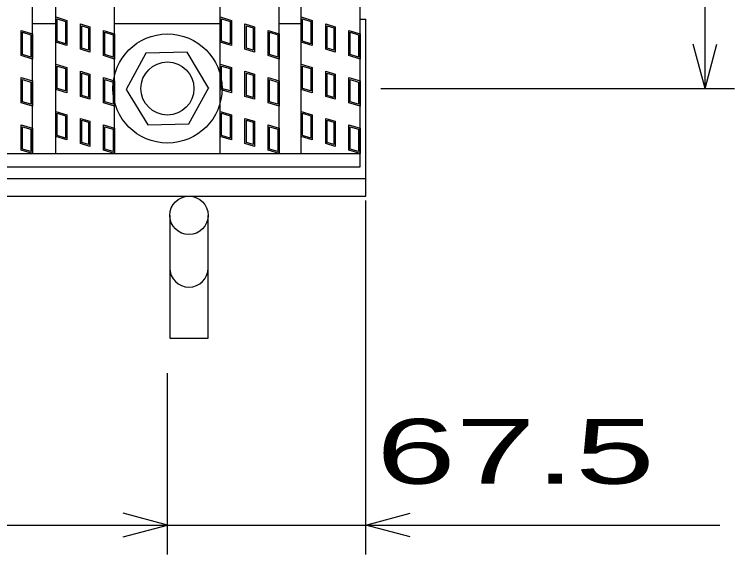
# Model space of a CAD drawing. Units: millimetres, scale not verified. Extents: x -1820 to 1731, y -1282 to 1054.
# Drawn here: x -469.2 to -225, y -328 to -144.9 of the extents above; entities that cross this region are included whole.
import ezdxf
from ezdxf.enums import TextEntityAlignment as Align

# ---------------------------------------------------------------- set-up
doc = ezdxf.new("R2010")
doc.units = ezdxf.units.MM
doc.header["$LTSCALE"] = 10
for name, color, linetype, lineweight in [('16', 3, 'Continuous', 25), ('17', 3, 'Continuous', 25), ('19', 6, 'Continuous', 25), ('22', 2, 'Continuous', 25)]:
    doc.layers.add(name, color=color, linetype=linetype, lineweight=lineweight)
doc.styles.add('ベクトル', font='')
doc.styles.get('ベクトル').set_extended_font_data('ベクトル')

msp = doc.modelspace()

# ---------------------------------------------------------------- linework, layer by layer
at = {"layer": '16'}
for p, q in [((-463.1, -192), (-463.1, 499)), ((-455.2, -192), (-455.2, 499)), ((-435.2, -192), (-435.2, 499)), ((-399.4, -192), (-399.4, 499)), ((-379.4, -192), (-379.4, 499)), ((-372, -192), (-372, 499)), ((-352, -192), (-352, 499)), ((-463.1, -148), (-455.2, -148)), ((-435.2, -148), (-399.4, -148)), ((-379.4, -148), (-371.5, -148)), ((-424.59, -158.05), (-431.3, -170.34)), ((-410.6, -157.71), (-424.59, -158.05)), ((-403.3, -170), (-410.6, -157.71)), ((-431.3, -170.34), (-424, -182.29)), ((-410.01, -181.95), (-403.3, -169.66)), ((-424, -182.29), (-410.01, -181.95)), ((-1348, -192), (-352, -192)), ((-483.1, -192), (-463.1, -192)), ((-455.2, -192), (-435.2, -192)), ((-399.4, -192), (-379.4, -192)), ((-372, -192), (-352, -192)), ((-352, -196.5), (-352, -192)), ((-1348, -196.5), (-352, -196.5))]:
    msp.add_line(p, q, dxfattribs=at)
for radius in [18.5, 9]:
    msp.add_circle((-417.3, -170), radius, dxfattribs=at)
at = {"layer": '17'}
for p, q in [((-455.2, -145.75), (-451.4, -146.89)), ((-455.2, -154.3), (-455.2, -145.75)), ((-454.73, -146.39), (-451.88, -147.24)), ((-454.73, -153.95), (-454.73, -146.39)), ((-399.4, -145.75), (-395.6, -146.89)), ((-399.4, -154.3), (-399.4, -145.75)), ((-398.93, -146.39), (-396.08, -147.24)), ((-398.93, -153.95), (-398.93, -146.39)), ((-372, -145.75), (-368.2, -146.89)), ((-372, -154.3), (-372, -145.75)), ((-371.52, -146.39), (-368.67, -147.24)), ((-371.52, -153.95), (-371.52, -146.39)), ((-451.88, -147.24), (-451.88, -154.8)), ((-451.4, -146.89), (-451.4, -155.44)), ((-446.82, -148.12), (-443.59, -149.08)), ((-446.82, -156.67), (-446.82, -148.12)), ((-446.34, -148.75), (-444.06, -149.44)), ((-446.34, -156.31), (-446.34, -148.75)), ((-396.08, -147.24), (-396.08, -154.8)), ((-395.6, -146.89), (-395.6, -155.44)), ((-391.02, -148.12), (-387.79, -149.08)), ((-391.02, -156.67), (-391.02, -148.12)), ((-390.54, -148.75), (-388.26, -149.44)), ((-390.54, -156.31), (-390.54, -148.75)), ((-368.67, -147.24), (-368.67, -154.8)), ((-368.2, -146.89), (-368.2, -155.44)), ((-363.61, -148.12), (-360.38, -149.08)), ((-363.61, -156.67), (-363.61, -148.12)), ((-363.14, -148.75), (-360.86, -149.44)), ((-363.14, -156.31), (-363.14, -148.75)), ((-466.9, -158.86), (-466.9, -150.31)), ((-466.9, -150.31), (-463.1, -151.45)), ((-466.43, -158.51), (-466.43, -150.95)), ((-466.43, -150.95), (-463.58, -151.8)), ((-444.06, -149.44), (-444.06, -157)), ((-443.59, -149.08), (-443.59, -157.63)), ((-439, -150.31), (-435.2, -151.45)), ((-439, -158.86), (-439, -150.31)), ((-438.53, -150.95), (-435.68, -151.8)), ((-438.53, -158.51), (-438.53, -150.95)), ((-388.26, -149.44), (-388.26, -157)), ((-387.79, -149.08), (-387.79, -157.63)), ((-383.2, -150.31), (-379.4, -151.45)), ((-383.2, -158.86), (-383.2, -150.31)), ((-382.73, -150.95), (-379.88, -151.8)), ((-382.73, -158.51), (-382.73, -150.95)), ((-360.86, -149.44), (-360.86, -157)), ((-360.38, -149.08), (-360.38, -157.63)), ((-355.8, -150.31), (-352, -151.45)), ((-355.8, -158.86), (-355.8, -150.31)), ((-355.32, -150.95), (-352.47, -151.8)), ((-355.32, -158.51), (-355.32, -150.95)), ((-463.58, -151.8), (-463.58, -159.36)), ((-463.1, -151.45), (-463.1, -160)), ((-435.68, -151.8), (-435.68, -159.36)), ((-435.2, -151.45), (-435.2, -160)), ((-379.88, -151.8), (-379.88, -159.36)), ((-379.4, -151.45), (-379.4, -160)), ((-352.47, -151.8), (-352.47, -159.36)), ((-352, -151.45), (-352, -160)), ((-451.4, -155.44), (-455.2, -154.3)), ((-451.88, -154.8), (-454.73, -153.95)), ((-395.6, -155.44), (-399.4, -154.3)), ((-396.08, -154.8), (-398.93, -153.95)), ((-368.2, -155.44), (-372, -154.3)), ((-368.67, -154.8), (-371.52, -153.95)), ((-463.58, -159.36), (-466.43, -158.51)), ((-443.59, -157.63), (-446.82, -156.67)), ((-444.06, -157), (-446.34, -156.31)), ((-435.68, -159.36), (-438.53, -158.51)), ((-387.79, -157.63), (-391.02, -156.67)), ((-388.26, -157), (-390.54, -156.31)), ((-379.88, -159.36), (-382.73, -158.51)), ((-360.38, -157.63), (-363.61, -156.67)), ((-360.86, -157), (-363.14, -156.31)), ((-352.47, -159.36), (-355.32, -158.51)), ((-463.1, -160), (-466.9, -158.86)), ((-435.2, -160), (-439, -158.86)), ((-379.4, -160), (-383.2, -158.86)), ((-352, -160), (-355.8, -158.86)), ((-455.2, -161.75), (-451.4, -162.89)), ((-455.2, -170.3), (-455.2, -161.75)), ((-454.73, -162.39), (-451.88, -163.24)), ((-454.73, -169.95), (-454.73, -162.39)), ((-451.88, -163.24), (-451.88, -170.8)), ((-451.4, -162.89), (-451.4, -171.44)), ((-399.4, -161.75), (-395.6, -162.89)), ((-399.4, -170.3), (-399.4, -161.75)), ((-398.93, -162.39), (-396.08, -163.24)), ((-398.93, -169.95), (-398.93, -162.39)), ((-396.08, -163.24), (-396.08, -170.8)), ((-395.6, -162.89), (-395.6, -171.44)), ((-372, -161.75), (-368.2, -162.89)), ((-372, -170.3), (-372, -161.75)), ((-371.52, -162.39), (-368.67, -163.24)), ((-371.52, -169.95), (-371.52, -162.39)), ((-368.67, -163.24), (-368.67, -170.8)), ((-368.2, -162.89), (-368.2, -171.44)), ((-446.82, -164.12), (-443.59, -165.08)), ((-446.82, -172.67), (-446.82, -164.12)), ((-446.34, -164.75), (-444.06, -165.44)), ((-446.34, -172.31), (-446.34, -164.75)), ((-444.06, -165.44), (-444.06, -173)), ((-443.59, -165.08), (-443.59, -173.63)), ((-391.02, -164.12), (-387.79, -165.08)), ((-391.02, -172.67), (-391.02, -164.12)), ((-390.54, -164.75), (-388.26, -165.44)), ((-390.54, -172.31), (-390.54, -164.75)), ((-388.26, -165.44), (-388.26, -173)), ((-387.79, -165.08), (-387.79, -173.63)), ((-363.61, -164.12), (-360.38, -165.08)), ((-363.61, -172.67), (-363.61, -164.12)), ((-363.14, -164.75), (-360.86, -165.44)), ((-363.14, -172.31), (-363.14, -164.75)), ((-360.86, -165.44), (-360.86, -173)), ((-360.38, -165.08), (-360.38, -173.63)), ((-466.9, -174.86), (-466.9, -166.31)), ((-466.9, -166.31), (-463.1, -167.45)), ((-466.43, -174.51), (-466.43, -166.95)), ((-466.43, -166.95), (-463.58, -167.8)), ((-463.58, -167.8), (-463.58, -175.36)), ((-463.1, -167.45), (-463.1, -176)), ((-439, -166.31), (-435.2, -167.45)), ((-439, -174.86), (-439, -166.31)), ((-438.53, -166.95), (-435.68, -167.8)), ((-438.53, -174.51), (-438.53, -166.95)), ((-435.68, -167.8), (-435.68, -175.36)), ((-435.2, -167.45), (-435.2, -176)), ((-383.2, -166.31), (-379.4, -167.45)), ((-383.2, -174.86), (-383.2, -166.31)), ((-382.73, -166.95), (-379.88, -167.8)), ((-382.73, -174.51), (-382.73, -166.95)), ((-379.88, -167.8), (-379.88, -175.36)), ((-379.4, -167.45), (-379.4, -176)), ((-355.8, -166.31), (-352, -167.45)), ((-355.8, -174.86), (-355.8, -166.31)), ((-355.32, -166.95), (-352.47, -167.8)), ((-355.32, -174.51), (-355.32, -166.95)), ((-352.47, -167.8), (-352.47, -175.36)), ((-352, -167.45), (-352, -176)), ((-451.4, -171.44), (-455.2, -170.3)), ((-451.88, -170.8), (-454.73, -169.95)), ((-395.6, -171.44), (-399.4, -170.3)), ((-396.08, -170.8), (-398.93, -169.95)), ((-368.2, -171.44), (-372, -170.3)), ((-368.67, -170.8), (-371.52, -169.95)), ((-443.59, -173.63), (-446.82, -172.67)), ((-444.06, -173), (-446.34, -172.31)), ((-387.79, -173.63), (-391.02, -172.67)), ((-388.26, -173), (-390.54, -172.31)), ((-360.38, -173.63), (-363.61, -172.67)), ((-360.86, -173), (-363.14, -172.31)), ((-463.1, -176), (-466.9, -174.86)), ((-463.58, -175.36), (-466.43, -174.51)), ((-435.2, -176), (-439, -174.86)), ((-435.68, -175.36), (-438.53, -174.51)), ((-379.4, -176), (-383.2, -174.86)), ((-379.88, -175.36), (-382.73, -174.51)), ((-352, -176), (-355.8, -174.86)), ((-352.47, -175.36), (-355.32, -174.51)), ((-455.2, -177.75), (-451.4, -178.89)), ((-455.2, -186.3), (-455.2, -177.75)), ((-399.4, -177.75), (-395.6, -178.89)), ((-399.4, -186.3), (-399.4, -177.75)), ((-372, -177.75), (-368.2, -178.89)), ((-372, -186.3), (-372, -177.75)), ((-454.73, -178.39), (-451.88, -179.24)), ((-454.73, -185.95), (-454.73, -178.39)), ((-451.88, -179.24), (-451.88, -186.8)), ((-451.4, -178.89), (-451.4, -187.44)), ((-446.82, -180.12), (-443.59, -181.08)), ((-446.82, -188.67), (-446.82, -180.12)), ((-398.93, -178.39), (-396.08, -179.24)), ((-398.93, -185.95), (-398.93, -178.39)), ((-396.08, -179.24), (-396.08, -186.8)), ((-395.6, -178.89), (-395.6, -187.44)), ((-391.02, -180.12), (-387.79, -181.08)), ((-391.02, -188.67), (-391.02, -180.12)), ((-371.52, -178.39), (-368.67, -179.24)), ((-371.52, -185.95), (-371.52, -178.39)), ((-368.67, -179.24), (-368.67, -186.8)), ((-368.2, -178.89), (-368.2, -187.44)), ((-363.61, -180.12), (-360.38, -181.08)), ((-363.61, -188.67), (-363.61, -180.12)), ((-466.9, -190.86), (-466.9, -182.31)), ((-466.9, -182.31), (-463.1, -183.45)), ((-466.43, -190.51), (-466.43, -182.95)), ((-466.43, -182.95), (-463.58, -183.8)), ((-446.34, -180.75), (-444.06, -181.44)), ((-446.34, -188.31), (-446.34, -180.75)), ((-444.06, -181.44), (-444.06, -189)), ((-443.59, -181.08), (-443.59, -189.63)), ((-439, -182.31), (-435.2, -183.45)), ((-439, -190.86), (-439, -182.31)), ((-438.53, -182.95), (-435.68, -183.8)), ((-438.53, -190.51), (-438.53, -182.95)), ((-390.54, -180.75), (-388.26, -181.44)), ((-390.54, -188.31), (-390.54, -180.75)), ((-388.26, -181.44), (-388.26, -189)), ((-387.79, -181.08), (-387.79, -189.63)), ((-383.2, -182.31), (-379.4, -183.45)), ((-383.2, -190.86), (-383.2, -182.31)), ((-382.73, -182.95), (-379.88, -183.8)), ((-382.73, -190.51), (-382.73, -182.95)), ((-363.14, -180.75), (-360.86, -181.44)), ((-363.14, -188.31), (-363.14, -180.75)), ((-360.86, -181.44), (-360.86, -189)), ((-360.38, -181.08), (-360.38, -189.63)), ((-355.8, -182.31), (-352, -183.45)), ((-355.8, -190.86), (-355.8, -182.31)), ((-355.32, -182.95), (-352.47, -183.8)), ((-355.32, -190.51), (-355.32, -182.95)), ((-463.58, -183.8), (-463.58, -191.36)), ((-463.1, -183.45), (-463.1, -192)), ((-435.68, -183.8), (-435.68, -191.36)), ((-435.2, -183.45), (-435.2, -192)), ((-379.88, -183.8), (-379.88, -191.36)), ((-379.4, -183.45), (-379.4, -192)), ((-352.47, -183.8), (-352.47, -191.36)), ((-352, -183.45), (-352, -192)), ((-451.4, -187.44), (-455.2, -186.3)), ((-451.88, -186.8), (-454.73, -185.95)), ((-395.6, -187.44), (-399.4, -186.3)), ((-396.08, -186.8), (-398.93, -185.95)), ((-368.2, -187.44), (-372, -186.3)), ((-368.67, -186.8), (-371.52, -185.95)), ((-443.59, -189.63), (-446.82, -188.67)), ((-444.06, -189), (-446.34, -188.31)), ((-387.79, -189.63), (-391.02, -188.67)), ((-388.26, -189), (-390.54, -188.31)), ((-360.38, -189.63), (-363.61, -188.67)), ((-360.86, -189), (-363.14, -188.31)), ((-463.1, -192), (-466.9, -190.86)), ((-463.58, -191.36), (-466.43, -190.51)), ((-435.2, -192), (-439, -190.86)), ((-435.68, -191.36), (-438.53, -190.51)), ((-379.4, -192), (-383.2, -190.86)), ((-379.88, -191.36), (-382.73, -190.51)), ((-352, -192), (-355.8, -190.86)), ((-352.47, -191.36), (-355.32, -190.51))]:
    msp.add_line(p, q, dxfattribs=at)
at = {"layer": '19'}
for p, q in [((-352, -146.5), (-350, -146.5)), ((-350, -206.5), (-350, -146.5)), ((-1350, -200.5), (-350, -200.5)), ((-1350, -206.5), (-350, -206.5)), ((-416.5, -213), (-416.5, -254.62)), ((-403.5, -254.62), (-403.5, -213)), ((-416.5, -254.62), (-403.5, -254.62))]:
    msp.add_line(p, q, dxfattribs=at)
msp.add_circle((-410, -213), 6.5, dxfattribs=at)
msp.add_arc((-410, -230.84), 6.5, 180, 0, dxfattribs=at)
at = {"layer": '22', "color": 4}
for p, q in [((-235, -170), (-235, 477)), ((-235, -170), (-239, -155)), ((-235, -170), (-231, -155)), ((-345, -170), (-225, -170)), ((-350, -328), (-350, -208)), ((-417.3, -328), (-417.3, -266.5)), ((-417.3, -318), (-432.3, -314)), ((-350, -318), (-335, -314)), ((-1282.2, -318), (-417.3, -318)), ((-432.3, -322), (-417.3, -318)), ((-417.3, -318), (-350, -318)), ((-335, -322), (-350, -318)), ((-350, -318), (-230, -318))]:
    msp.add_line(p, q, dxfattribs=at)

# ---------------------------------------------------------------- texts
at = {"layer": '22', "style": 'ベクトル', "width": 1.65}
msp.add_text(' 67.5 ', height=21.99, dxfattribs=at).set_placement((-360, -293), align=Align.MIDDLE_LEFT)

doc.saveas('drawing.dxf')
